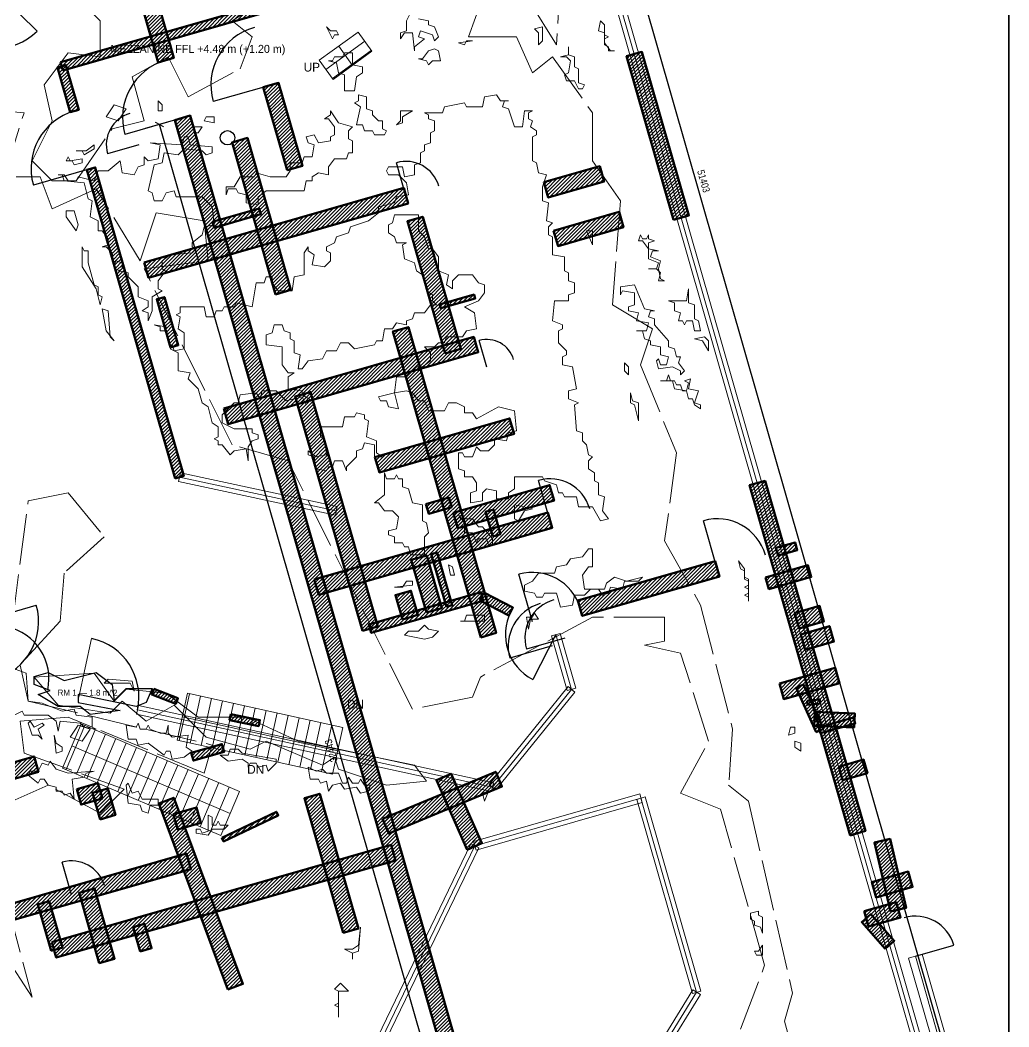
# Model space of a CAD drawing. Header units: metres. Extents: x 0 to 118, y -39 to 25.
# Drawn here: x 53.21 to 77.91, y -23.71 to 1.44 of the extents above; entities that cross this region are included whole.
import ezdxf
from ezdxf.enums import TextEntityAlignment as Align

# ---------------------------------------------------------------- set-up
doc = ezdxf.new("R2010")
doc.units = ezdxf.units.M
doc.linetypes.add('DASHED', pattern=[1.524, 1.27, -0.254])
for name, color, linetype, lineweight in [('A-ANNO-DIMS', 3, 'Continuous', 18), ('A-ANNO-SYMB', 1, 'Continuous', 25), ('A-ANNO-TTLB', 7, 'Continuous', 35), ('A-AREA', 3, 'Continuous', 13), ('A-DOOR', 2, 'Continuous', 25), ('A-FLOR-LEVL', 6, 'Continuous', 18), ('A-FLOR-STRS', 5, 'Continuous', 18), ('A-FURN', 8, 'Continuous', 13), ('A-GLAZ', 4, 'Continuous', 13), ('A-WALL', 7, 'Continuous', 60), ('A-WALL-PATT', 8, 'Continuous', 13)]:
    doc.layers.add(name, color=color, linetype=linetype, lineweight=lineweight)
doc.styles.add('OpenSansCondensed-Light', font='OpenSansCondensed-Light.ttf')
doc.dimstyles.new('EZDXF', dxfattribs={"dimtxt": 0.25, "dimasz": 0.175, "dimexe": 0.375, "dimexo": 0.125, "dimgap": 0.1, "dimtad": 1, "dimlfac": 100, "dimzin": 12, "dimdsep": 46, "dimtxsty": 'OpenSansCondensed-Light', "dimblk": 'ARCHTICK', "dimcen": 2.5, "dimazin": 3, "dimtfac": 0.5, "dimtmove": 2, "dimatfit": 3})

# ---------------------------------------------------------------- blocks, each defined once
blk = doc.blocks.new('_ARCHTICK')
at = {"color": 0, "linetype": 'BYBLOCK', "const_width": 0.15}
blk.add_lwpolyline([(-0.5, -0.5), (0.5, 0.5)], dxfattribs=at)

msp = doc.modelspace()

# ---------------------------------------------------------------- hatches: boundary and pattern name
at = {"layer": 'A-WALL-PATT'}
h = msp.add_hatch(dxfattribs=at)
h.set_pattern_fill('ANSI31', scale=0.02)
h.paths.add_polyline_path([(56.6613, 0.3836), (53.365, 11.8792), (53.7495, 11.9894), (57.0458, 0.4939)])
h = msp.add_hatch(dxfattribs=at)
h.set_pattern_fill('ANSI31', scale=0.02)
h.paths.add_polyline_path([(54.2171, 0.3922), (60.3117, 2.1398), (60.3723, 1.9283), (54.2777, 0.1807)])
h = msp.add_hatch(dxfattribs=at)
h.set_pattern_fill('ANSI31', scale=0.02)
h.paths.add_polyline_path([(69.5319, -3.5509), (68.3604, 0.5345), (68.7449, 0.6447), (69.9164, -3.4407)])
h = msp.add_hatch(dxfattribs=at)
h.set_pattern_fill('ANSI31', scale=0.02)
h.paths.add_polyline_path([(54.4618, -0.8605), (54.1416, 0.2561), (54.3531, 0.3168), (54.6733, -0.7999)])
h = msp.add_hatch(dxfattribs=at)
h.set_pattern_fill('ANSI31', scale=0.02)
h.paths.add_polyline_path([(59.878, -2.3139), (59.283, -0.2387), (59.6675, -0.1285), (60.2626, -2.2037)])
h = msp.add_hatch(dxfattribs=at)
h.set_pattern_fill('ANSI31', scale=0.02)
h.paths.add_polyline_path([(66.0172, -32.2445), (57.0747, -1.0582), (57.4592, -0.948), (66.4017, -32.1343)])
h = msp.add_hatch(dxfattribs=at)
h.set_pattern_fill('ANSI31', scale=0.02)
h.paths.add_polyline_path([(59.5916, -5.413), (58.5028, -1.616), (58.8873, -1.5057), (59.9761, -5.3027)])
h = msp.add_hatch(dxfattribs=at)
h.set_pattern_fill('ANSI31', scale=0.02)
h.paths.add_polyline_path([(57.0856, -10.0105), (54.8753, -2.3024), (55.0868, -2.2418), (57.297, -9.9499)])
h = msp.add_hatch(dxfattribs=at)
h.set_pattern_fill('ANSI31', scale=0.02)
h.paths.add_polyline_path([(66.2945, -2.61), (67.6883, -2.2104), (67.7986, -2.5949), (66.4048, -2.9945)])
h = msp.add_hatch(dxfattribs=at)
h.set_pattern_fill('ANSI31', scale=0.02)
h.paths.add_polyline_path([(56.31, -4.6136), (62.7912, -2.7551), (62.9014, -3.1396), (56.4202, -4.9981)])
h = msp.add_hatch(dxfattribs=at)
h.set_pattern_fill('ANSI31', scale=0.02)
h.paths.add_polyline_path([(58.0125, -3.6031), (59.1843, -3.2671), (59.2256, -3.4113), (58.0538, -3.7473)])
h = msp.add_hatch(dxfattribs=at)
h.set_pattern_fill('ANSI31', scale=0.02)
h.paths.add_polyline_path([(63.8315, -6.8879), (62.8843, -3.5845), (63.2688, -3.4743), (64.216, -6.7776)])
h = msp.add_hatch(dxfattribs=at)
h.set_pattern_fill('ANSI31', scale=0.02)
h.paths.add_polyline_path([(66.538, -3.8219), (68.1721, -3.3533), (68.2824, -3.7378), (66.6482, -4.2064)])
h = msp.add_hatch(dxfattribs=at)
h.set_pattern_fill('ANSI31', scale=0.02)
h.paths.add_polyline_path([(56.9651, -6.7382), (56.6206, -5.5367), (56.8129, -5.4815), (57.1574, -6.6831)])
h = msp.add_hatch(dxfattribs=at)
h.set_pattern_fill('ANSI31', scale=0.02)
h.paths.add_polyline_path([(63.6889, -5.665), (64.5509, -5.4178), (64.5785, -5.514), (63.7165, -5.7611)])
h = msp.add_hatch(dxfattribs=at)
h.set_pattern_fill('ANSI31', scale=0.02)
h.paths.add_polyline_path([(64.7152, -13.9827), (62.5239, -6.3406), (62.9084, -6.2304), (65.0997, -13.8724)])
h = msp.add_hatch(dxfattribs=at)
h.set_pattern_fill('ANSI31', scale=0.02)
h.paths.add_polyline_path([(58.294, -8.2677), (64.5422, -6.476), (64.6525, -6.8605), (58.4043, -8.6522)])
h = msp.add_hatch(dxfattribs=at)
h.set_pattern_fill('ANSI31', scale=0.02)
h.paths.add_polyline_path([(61.76, -13.8195), (60.0808, -7.9634), (60.4653, -7.8531), (62.1445, -13.7093)])
h = msp.add_hatch(dxfattribs=at)
h.set_pattern_fill('ANSI31', scale=0.02)
h.paths.add_polyline_path([(62.0742, -9.4786), (65.4387, -8.5138), (65.5489, -8.8983), (62.1845, -9.8631)])
h = msp.add_hatch(dxfattribs=at)
h.set_pattern_fill('ANSI31', scale=0.02)
h.paths.add_polyline_path([(64.0305, -10.8693), (66.4364, -10.1794), (66.5467, -10.5639), (64.1408, -11.2538)])
h = msp.add_hatch(dxfattribs=at)
h.set_pattern_fill('ANSI31', scale=0.02)
h.paths.add_polyline_path([(73.9421, -18.9311), (71.4338, -10.1836), (71.8183, -10.0734), (74.3266, -18.8208)])
h = msp.add_hatch(dxfattribs=at)
h.set_pattern_fill('ANSI31', scale=0.02)
h.paths.add_polyline_path([(63.3476, -10.654), (63.9216, -10.4894), (63.9905, -10.7297), (63.4165, -10.8943)])
h = msp.add_hatch(dxfattribs=at)
h.set_pattern_fill('ANSI31', scale=0.02)
h.paths.add_polyline_path([(65.0162, -11.4636), (64.839, -10.8456), (65.0312, -10.7904), (65.2084, -11.4085)])
h = msp.add_hatch(dxfattribs=at)
h.set_pattern_fill('ANSI31', scale=0.02)
h.paths.add_polyline_path([(60.5577, -12.534), (66.3906, -10.8615), (66.5008, -11.246), (60.6679, -12.9185)])
h = msp.add_hatch(dxfattribs=at)
h.set_pattern_fill('ANSI31', scale=0.02)
h.paths.add_polyline_path([(72.0901, -11.747), (72.5682, -11.6099), (72.6234, -11.8021), (72.1452, -11.9392)])
h = msp.add_hatch(dxfattribs=at)
h.set_pattern_fill('ANSI31', scale=0.02)
h.paths.add_polyline_path([(63.3582, -13.3613), (62.9814, -12.0471), (63.3659, -11.9368), (63.7427, -13.251)])
h = msp.add_hatch(dxfattribs=at)
h.set_pattern_fill('ANSI31', scale=0.02)
h.paths.add_polyline_path([(63.8584, -13.2178), (63.4816, -11.9037), (63.6258, -11.8623), (64.0026, -13.1765)])
h = msp.add_hatch(dxfattribs=at)
h.set_pattern_fill('ANSI31', scale=0.02)
h.paths.add_polyline_path([(67.1431, -13.0615), (70.5701, -12.0788), (70.6803, -12.4633), (67.2534, -13.446)])
h = msp.add_hatch(dxfattribs=at)
h.set_pattern_fill('ANSI31', scale=0.02)
h.paths.add_polyline_path([(71.8313, -12.4864), (72.8887, -12.1832), (72.9714, -12.4716), (71.914, -12.7748)])
h = msp.add_hatch(dxfattribs=at)
h.set_pattern_fill('ANSI31', scale=0.02)
h.paths.add_polyline_path([(62.7596, -13.5329), (62.5863, -12.9286), (62.9708, -12.8184), (63.1441, -13.4227)])
h = msp.add_hatch(dxfattribs=at)
h.set_pattern_fill('ANSI31', scale=0.02)
h.paths.add_polyline_path([(64.7758, -13.0692), (61.9826, -13.8701), (61.9219, -13.6587), (64.7151, -12.8577)])
h = msp.add_hatch(dxfattribs=at)
h.set_pattern_fill('ANSI31', scale=0.02)
h.paths.add_polyline_path([(65.4208, -13.4351), (64.6951, -13.0613), (64.7958, -12.8657), (65.5215, -13.2395)])
h = msp.add_hatch(dxfattribs=at)
h.set_pattern_fill('ANSI31', scale=0.02)
h.paths.add_polyline_path([(72.5575, -13.377), (73.1798, -13.1985), (73.2901, -13.583), (72.6677, -13.7615)])
h = msp.add_hatch(dxfattribs=at)
h.set_pattern_fill('ANSI31', scale=0.02)
h.paths.add_polyline_path([(72.7099, -13.9083), (73.4283, -13.7023), (73.5386, -14.0868), (72.8201, -14.2928)])
h = msp.add_hatch(dxfattribs=at)
h.set_pattern_fill('ANSI31', scale=0.02)
h.paths.add_polyline_path([(72.1761, -15.14), (73.5699, -14.7404), (73.6802, -15.1249), (72.2863, -15.5246)])
h = msp.add_hatch(dxfattribs=at)
h.set_pattern_fill('ANSI31', scale=0.02)
h.paths.add_polyline_path([(56.5529, -15.2718), (57.1529, -15.5051), (57.0985, -15.6449), (56.4985, -15.4116)])
h = msp.add_hatch(dxfattribs=at)
h.set_pattern_fill('ANSI31', scale=0.02)
h.paths.add_polyline_path([(73.0959, -16.3485), (72.5938, -15.2436), (72.7759, -15.1609), (73.278, -16.2658)])
h = msp.add_hatch(dxfattribs=at)
h.set_pattern_fill('ANSI31', scale=0.02)
h.paths.add_polyline_path([(72.8693, -15.569), (73.1866, -15.5381), (73.1963, -15.6376), (72.879, -15.6686)])
h = msp.add_hatch(dxfattribs=at)
h.set_pattern_fill('ANSI31', scale=0.02)
h.paths.add_polyline_path([(73.0634, -15.8454), (74.0589, -15.8842), (74.0453, -16.234), (73.0498, -16.1952)])
h = msp.add_hatch(dxfattribs=at)
h.set_pattern_fill('ANSI31', scale=0.02)
h.paths.add_polyline_path([(58.4742, -15.9016), (59.1992, -16.0516), (59.1688, -16.1984), (58.4438, -16.0484)])
h = msp.add_hatch(dxfattribs=at)
h.set_pattern_fill('ANSI31', scale=0.02)
h.paths.add_polyline_path([(73.1663, -16.2351), (74.0314, -15.987), (74.0727, -16.1312), (73.2076, -16.3793)])
h = msp.add_hatch(dxfattribs=at)
h.set_pattern_fill('ANSI31', scale=0.02)
h.paths.add_polyline_path([(57.4832, -16.868), (58.2522, -16.6475), (58.3073, -16.8398), (57.5383, -17.0603)])
h = msp.add_hatch(dxfattribs=at)
h.set_pattern_fill('ANSI31', scale=0.02)
h.paths.add_polyline_path([(52.8063, -17.1725), (53.5557, -16.9576), (53.666, -17.3421), (52.9165, -17.557)])
h = msp.add_hatch(dxfattribs=at)
h.set_pattern_fill('ANSI31', scale=0.02)
h.paths.add_polyline_path([(73.6585, -17.2167), (74.2808, -17.0383), (74.3773, -17.3747), (73.755, -17.5532)])
h = msp.add_hatch(dxfattribs=at)
h.set_pattern_fill('ANSI31', scale=0.02)
h.paths.add_polyline_path([(62.2646, -18.5143), (65.0925, -17.3423), (65.2457, -17.7118), (62.4178, -18.8839)])
h = msp.add_hatch(dxfattribs=at)
h.set_pattern_fill('ANSI31', scale=0.02)
h.paths.add_polyline_path([(64.3764, -19.2908), (63.6081, -17.5535), (63.9739, -17.3917), (64.7422, -19.1291)])
h = msp.add_hatch(dxfattribs=at)
h.set_pattern_fill('ANSI31', scale=0.02)
h.paths.add_polyline_path([(54.6228, -17.7765), (55.154, -17.6241), (55.2643, -18.0086), (54.733, -18.161)])
h = msp.add_hatch(dxfattribs=at)
h.set_pattern_fill('ANSI31', scale=0.02)
h.paths.add_polyline_path([(55.2057, -18.53), (55.0169, -17.8715), (55.4014, -17.7613), (55.5902, -18.4197)])
h = msp.add_hatch(dxfattribs=at)
h.set_pattern_fill('ANSI31', scale=0.02)
h.paths.add_polyline_path([(58.3981, -22.7799), (56.6717, -18.1315), (57.0467, -17.9923), (58.7731, -22.6407)])
h = msp.add_hatch(dxfattribs=at)
h.set_pattern_fill('ANSI31', scale=0.02)
h.paths.add_polyline_path([(61.2755, -21.3668), (60.3107, -18.0024), (60.6953, -17.8922), (61.66, -21.2566)])
h = msp.add_hatch(dxfattribs=at)
h.set_pattern_fill('ANSI31', scale=0.02)
h.paths.add_polyline_path([(57.036, -18.4027), (57.6155, -18.2365), (57.7258, -18.621), (57.1463, -18.7872)])
h = msp.add_hatch(dxfattribs=at)
h.set_pattern_fill('ANSI31', scale=0.02)
h.paths.add_polyline_path([(58.2495, -18.9915), (59.6135, -18.3412), (59.6566, -18.4315), (58.2925, -19.0818)])
h = msp.add_hatch(dxfattribs=at)
h.set_pattern_fill('ANSI31', scale=0.02)
h.paths.add_polyline_path([(74.9531, -20.833), (74.5523, -19.1097), (74.9419, -19.0191), (75.3427, -20.7424)])
h = msp.add_hatch(dxfattribs=at)
h.set_pattern_fill('ANSI31', scale=0.02)
h.paths.add_polyline_path([(54.0027, -21.6001), (62.4763, -19.1703), (62.5866, -19.5548), (54.113, -21.9846)])
h = msp.add_hatch(dxfattribs=at)
h.set_pattern_fill('ANSI31', scale=0.02)
h.paths.add_polyline_path([(52.2299, -20.8595), (57.366, -19.3868), (57.4763, -19.7713), (52.3402, -21.244)])
h = msp.add_hatch(dxfattribs=at)
h.set_pattern_fill('ANSI31', scale=0.02)
h.paths.add_polyline_path([(74.4844, -20.0971), (75.3951, -19.8359), (75.5054, -20.2204), (74.5947, -20.4816)])
h = msp.add_hatch(dxfattribs=at)
h.set_pattern_fill('ANSI31', scale=0.02)
h.paths.add_polyline_path([(55.1858, -22.1247), (54.6811, -20.3647), (55.0656, -20.2544), (55.5703, -22.0145)])
h = msp.add_hatch(dxfattribs=at)
h.set_pattern_fill('ANSI31', scale=0.02)
h.paths.add_polyline_path([(53.9813, -21.8143), (53.6503, -20.6603), (53.9387, -20.5776), (54.2696, -21.7316)])
h = msp.add_hatch(dxfattribs=at)
h.set_pattern_fill('ANSI31', scale=0.02)
h.paths.add_polyline_path([(74.2968, -20.8237), (75.0928, -20.5955), (75.203, -20.98), (74.407, -21.2082)])
h = msp.add_hatch(dxfattribs=at)
h.set_pattern_fill('ANSI31', scale=0.02)
h.paths.add_polyline_path([(74.8212, -21.7629), (74.2348, -21.0988), (74.4596, -20.9003), (75.0461, -21.5643)])
h = msp.add_hatch(dxfattribs=at)
h.set_pattern_fill('ANSI31', scale=0.02)
h.paths.add_polyline_path([(56.2047, -21.8326), (56.0309, -21.2266), (56.3193, -21.1439), (56.4931, -21.7499)])

# ---------------------------------------------------------------- linework, layer by layer
at = {"layer": 'A-ANNO-SYMB'}
msp.add_circle((58.3893, -1.5004), 0.18, dxfattribs=at)
at = {"layer": 'A-ANNO-TTLB'}
msp.add_lwpolyline([(39.9582, -36.6639), (77.9101, -36.6639), (77.9101, 22.9708), (39.9582, 22.9708)], close=True, dxfattribs=at)
at = {"layer": 'A-AREA'}
for points in [[(55.359, -0.975), (55.559, -0.675), (55.859, -0.775), (55.659, -1.075)], [(63.359, -17.575), (62.359, -17.675), (61.159, -17.275), (61.059, -16.975), (60.759, -17.175), (59.359, -16.575), (58.959, -16.775), (57.859, -16.475), (57.059, -15.675), (56.359, -16.075), (55.759, -15.575), (55.459, -15.875), (54.159, -15.675), (53.559, -14.975), (55.059, -14.875), (55.559, -15.575), (55.859, -15.275), (56.859, -15.375), (57.659, -15.975), (58.859, -15.975), (60.159, -16.575), (63.059, -17.175)], [(54.459, -16.475), (54.659, -16.175), (54.959, -16.275), (54.759, -16.575)]]:
    msp.add_lwpolyline(points, close=True, dxfattribs=at)
at = {"layer": 'A-AREA-RM'}
msp.add_lwpolyline([(56.5082, -15.2639), (56.3582, -15.6139), (56.1082, -15.7139), (54.6582, -15.4139), (54.6582, -15.6139), (55.7082, -15.8139), (54.9582, -15.9139), (54.7082, -15.7139), (54.1582, -15.7139), (53.6582, -15.4139), (53.9582, -15.3139), (53.5582, -15.1639), (53.5582, -14.9639), (53.9082, -14.8639), (54.3082, -15.0639), (55.1082, -14.8639), (55.5082, -15.1639), (55.5582, -15.5639), (55.8582, -15.2639)], close=True, dxfattribs=at)
at = {"layer": 'A-DOOR'}
for p, q in [((52.5645, 2.2217), (53.631, 1.1669)), ((59.4752, -0.1836), (58.0333, -0.5971)), ((57.267, -1.0031), (55.8251, -1.4166)), ((56.1783, -1.6748), (55.3941, -1.8997)), ((62.8463, -2.9474), (62.6099, -2.123)), ((54.981, -2.2721), (53.5391, -2.6856)), ((64.8688, -7.2361), (64.6771, -6.5675)), ((66.4457, -11.0537), (66.1612, -10.0616)), ((70.6252, -12.2711), (70.2807, -11.0695)), ((66.0111, -13.5941), (65.6708, -12.407)), ((52.1822, -13.5906), (53.613, -13.1804)), ((66.8196, -14.0034), (65.8583, -14.2791)), ((66.5908, -13.9141), (66.014, -15.0338)), ((66.5025, -14.1984), (65.4452, -14.5016)), ((54.4959, -20.4178), (54.2616, -19.6007)), ((75.574, -21.9482), (76.5352, -21.6725))]:
    msp.add_line(p, q, dxfattribs=at)
for centre, radius, start, end in [((59.4752, -0.1836), 1.5, 106, 196), ((52.5645, 2.2217), 1.5, -134.68345, -44.68345), ((57.267, -1.0031), 1.5, 106, 196), ((54.981, -2.2721), 1.5, 106, 196), ((56.1783, -1.6748), 0.8158, 106, 196), ((62.8463, -2.9474), 0.8576, 16, 106), ((64.8688, -7.2361), 0.6956, 16, 106), ((66.4457, -11.0537), 1.032, 16, 106), ((70.6252, -12.2711), 1.25, 16, 106), ((66.0111, -13.5941), 1.2349, 16, 106), ((66.8196, -14.0034), 1, 106, 196), ((52.1822, -13.5906), 1.4884, -74, 16), ((66.5025, -14.1984), 1.1, 106, 196), ((66.5908, -13.9141), 1.2596, 152.74467, 242.74467), ((52.5925, -15.0214), 1.3364, -12.28396, 77.71604), ((54.6761, -15.4751), 1.5, -12.28396, 77.71604), ((54.4959, -20.4178), 0.85, 16, 106), ((75.574, -21.9482), 1, 16, 106)]:
    msp.add_arc(centre, radius, start, end, dxfattribs=at)
at = {"layer": 'A-FLOR-LEVL', "linetype": 'DASHED'}
for points in [[(66.709, 2.625), (66.609, 0.825), (65.109, 3.225)], [(53.709, 2.925), (55.209, 1.425), (55.209, 0.525), (54.409, 0.625), (53.809, -0.175), (54.009, -1.075), (53.509, -2.075), (54.009, -2.575), (54.609, -2.575), (55.509, -1.275), (56.309, -1.075), (56.009, 0.025), (56.909, 0.525), (57.409, -0.475), (58.709, 0.225), (59.009, 1.025), (58.509, 1.425), (59.609, 2.125)], [(64.809, 2.125), (64.409, 1.025), (65.609, 1.025), (66.009, 0.125), (66.509, 0.525), (67.509, -0.875), (67.509, -2.075), (68.209, -3.075), (68.009, -5.675), (69.009, -6.275), (68.709, -7.175), (69.609, -9.375), (69.309, -11.575), (70.209, -13.175), (71.009, -16.275), (70.909, -17.675), (71.409, -18.075), (72.509, -22.875), (72.309, -23.575), (73.909, -29.475)], [(52.809, -2.475), (53.309, -0.875), (52.109, -0.775)], [(71.209, -23.775), (71.809, -22.175), (70.709, -18.275), (69.709, -17.875), (70.409, -16.575), (69.709, -14.375), (68.809, -14.175), (69.309, -14.075), (69.309, -13.475), (67.509, -13.475), (64.709, -14.975), (64.509, -15.475), (63.009, -15.775), (59.909, -9.575), (58.509, -9.175), (56.309, -4.775), (57.909, -4.575), (57.809, -3.575), (56.609, -3.375), (56.209, -4.575), (55.109, -2.775), (54.009, -3.275), (53.709, -2.475), (53.109, -2.475)], [(53.009, -13.675), (53.409, -10.575), (54.409, -10.375), (55.309, -11.475), (54.309, -12.375), (54.209, -13.575), (53.209, -14.675), (53.409, -15.575), (58.009, -16.675), (57.809, -17.375), (54.409, -15.975), (53.209, -16.075), (53.309, -16.875), (55.809, -17.775), (55.209, -18.375), (53.909, -17.675), (53.009, -18.075)], [(52.109, -17.675), (53.509, -22.975), (52.609, -21.575)]]:
    msp.add_lwpolyline(points, dxfattribs=at)
at = {"layer": 'A-FLOR-STRS'}
for p, q in [((61.8181, 0.9109), (60.8456, 0.2079)), ((61.1678, 0.7863), (61.5134, 0.3082)), ((61.9821, 0.6839), (61.0096, -0.0191)), ((57.1856, -16.564), (57.443, -15.3919)), ((57.4591, -16.624), (57.7165, -15.452)), ((57.7326, -16.6841), (57.99, -15.512)), ((58.0061, -16.7442), (58.2634, -15.5721)), ((58.2795, -16.8042), (58.5369, -15.6321)), ((58.553, -16.8643), (58.8104, -15.6922)), ((58.8265, -16.9243), (59.0839, -15.7522)), ((59.1, -16.9844), (59.3574, -15.8123)), ((61.1431, -16.8187), (57.2628, -15.9666)), ((59.3735, -17.0444), (59.6309, -15.8724)), ((59.647, -17.1045), (59.9043, -15.9324)), ((59.9204, -17.1645), (60.1778, -15.9925)), ((60.1939, -17.2246), (60.4513, -16.0525)), ((54.3585, -17.2875), (54.8297, -16.1838)), ((54.616, -17.3974), (55.0872, -16.2938)), ((60.4674, -17.2846), (60.7248, -16.1126)), ((60.7409, -17.3447), (60.9983, -16.1726)), ((54.8736, -17.5073), (55.3447, -16.4037)), ((55.1311, -17.6173), (55.6022, -16.5136)), ((58.4568, -18.3847), (54.5018, -16.6963)), ((55.3886, -17.7272), (55.8597, -16.6236)), ((55.6461, -17.8371), (56.1173, -16.7335)), ((55.9036, -17.9471), (56.3748, -16.8434)), ((56.1611, -18.057), (56.6323, -16.9534)), ((56.4187, -18.1669), (56.8898, -17.0633)), ((56.6762, -18.2769), (57.1473, -17.1732)), ((56.9337, -18.3868), (57.4048, -17.2832)), ((57.1912, -18.4968), (57.6623, -17.3931)), ((57.4487, -18.6067), (57.9199, -17.503)), ((57.7062, -18.7166), (58.1774, -17.613)), ((57.9637, -18.8266), (58.4349, -17.7229))]:
    msp.add_line(p, q, dxfattribs=at)
for points in [[(61.6541, 1.1378), (61.9997, 0.6597), (61.0272, -0.0433), (60.6816, 0.4348)], [(61.0144, -17.4048), (57.1341, -16.5527), (57.3915, -15.3806), (61.2718, -16.2327)], [(58.2213, -18.9365), (54.2663, -17.2481), (54.7374, -16.1444), (58.6924, -17.8329)]]:
    msp.add_lwpolyline(points, close=True, dxfattribs=at)
at = {"layer": 'A-FURN'}
for points in [[(63.159, 1.475), (63.409, 1.425), (63.409, 1.325), (63.559, 1.275), (63.659, 1.025), (63.559, 0.925), (63.509, 1.075), (63.209, 1.175), (63.159, 1.025), (63.309, 0.975), (63.059, 0.775), (63.059, 0.675), (63.009, 1.125), (62.809, 1.125), (62.709, 0.975), (62.709, 1.125), (62.859, 1.175), (62.859, 1.425), (62.959, 1.625)], [(52.809, -14.675), (53.359, -14.875), (53.409, -15.575), (53.759, -15.625), (54.259, -15.825), (54.559, -15.775), (54.609, -15.925), (55.009, -15.975), (55.009, -16.225), (55.109, -16.275), (54.809, -16.225), (54.709, -16.125), (54.209, -16.075), (54.159, -16.325), (54.109, -16.075), (53.909, -15.925), (53.309, -15.925), (53.259, -15.825), (53.059, -15.925)]]:
    msp.add_lwpolyline(points, dxfattribs=at)
for points in [[(61.159, 1.075), (61.059, 1.075), (61.009, 0.975), (60.859, 1.275), (60.959, 1.175), (61.109, 1.175)], [(66.159, 0.825), (66.159, 1.125), (66.059, 1.225), (66.259, 1.275), (66.259, 0.925)], [(68.059, 0.675), (67.909, 0.675), (67.909, 0.775), (67.809, 0.825), (67.809, 1.125), (67.659, 1.175), (67.709, 1.425), (67.809, 1.325), (67.809, 1.075), (67.909, 1.025), (67.809, 0.975), (67.809, 0.875), (67.959, 0.675)], [(64.159, 0.875), (64.509, 0.925), (64.359, 0.925), (64.309, 0.825)], [(67.259, -0.275), (67.159, -0.275), (67.059, -0.075), (66.859, -0.075), (66.809, 0.075), (66.909, 0.125), (66.959, 0.425), (66.859, 0.525), (66.709, 0.525), (66.909, 0.575), (66.909, 0.775), (66.909, 0.575), (67.059, 0.525), (67.059, 0.275), (67.159, 0.225), (67.159, -0.125), (67.309, -0.175)], [(61.309, -0.325), (61.309, 0.075), (61.159, 0.125), (61.109, 0.375), (60.909, 0.425), (61.009, 0.425), (61.059, 0.525), (61.259, 0.525), (61.309, 0.625), (61.509, 0.625), (61.509, 0.325), (61.759, 0.275), (61.759, 0.125), (61.609, 0.025), (61.559, -0.325)], [(63.159, 0.475), (63.259, 0.475), (63.409, 0.675), (63.559, 0.725), (63.659, 0.675), (63.709, 0.425), (63.509, 0.425), (63.409, 0.325), (63.359, 0.425)], [(67.909, -11.025), (67.709, -11.075), (67.509, -10.725), (67.159, -10.725), (67.109, -10.475), (66.809, -10.475), (66.759, -10.375), (66.659, -10.375), (66.609, -10.175), (66.309, -10.075), (66.259, -9.975), (65.559, -9.975), (65.559, -10.275), (65.409, -10.375), (65.409, -10.525), (65.109, -10.525), (65.109, -10.325), (64.859, -10.275), (64.759, -10.375), (64.759, -10.575), (64.459, -10.625), (64.459, -10.375), (64.609, -10.325), (64.609, -10.125), (64.509, -9.975), (64.309, -9.975), (64.309, -9.825), (64.159, -9.775), (64.159, -9.375), (64.259, -9.375), (64.309, -9.475), (64.509, -9.475), (64.609, -9.225), (64.709, -9.325), (64.909, -9.325), (65.059, -9.175), (65.059, -9.025), (65.359, -9.075), (65.409, -8.875), (65.609, -8.825), (65.559, -8.325), (65.159, -8.225), (64.609, -8.525), (64.509, -8.375), (64.309, -8.375), (64.309, -8.225), (64.109, -8.125), (63.909, -8.125), (63.809, -8.325), (63.409, -8.325), (63.309, -8.075), (63.159, -8.075), (63.009, -7.875), (62.859, -7.825), (62.559, -7.875), (62.659, -8.275), (62.409, -8.225), (62.359, -8.075), (62.209, -8.075), (62.159, -7.975), (62.559, -7.875), (62.609, -7.475), (62.859, -7.475), (63.109, -7.225), (63.259, -7.225), (63.459, -7.075), (63.459, -6.875), (63.309, -6.725), (63.559, -6.725), (63.659, -6.625), (63.809, -6.625), (63.859, -6.475), (64.259, -6.475), (64.359, -6.325), (64.609, -6.275), (64.559, -5.875), (64.309, -5.725), (64.659, -5.575), (64.809, -5.375), (64.809, -5.175), (64.659, -5.125), (64.509, -4.925), (64.159, -4.925), (64.009, -5.075), (64.009, -5.275), (63.859, -5.175), (63.909, -4.925), (63.659, -4.825), (63.659, -4.475), (63.509, -4.275), (63.409, -4.275), (63.309, -3.975), (63.159, -3.825), (63.159, -3.425), (62.559, -3.425), (62.509, -3.625), (62.409, -3.675), (62.409, -3.875), (62.559, -3.975), (62.609, -4.125), (62.859, -4.125), (62.759, -4.175), (62.809, -4.525), (63.059, -4.625), (63.109, -4.825), (63.259, -4.925), (63.359, -5.325), (63.509, -5.425), (63.509, -5.575), (63.609, -5.675), (63.459, -5.675), (63.309, -5.875), (63.059, -5.875), (63.009, -6.025), (62.859, -6.075), (62.859, -6.175), (62.609, -6.125), (62.509, -6.275), (62.309, -6.275), (62.259, -6.575), (62.109, -6.575), (62.059, -6.675), (61.559, -6.775), (61.409, -6.625), (61.209, -6.625), (61.109, -6.825), (60.859, -6.825), (60.759, -7.025), (60.409, -7.075), (60.259, -7.275), (60.159, -7.275), (60.209, -6.925), (60.059, -6.875), (60.059, -6.575), (59.959, -6.525), (59.959, -6.375), (59.809, -6.325), (59.759, -6.175), (59.559, -6.175), (59.509, -6.375), (59.359, -6.425), (59.359, -6.675), (59.759, -6.725), (59.759, -7.175), (59.909, -7.375), (60.059, -7.375), (59.909, -7.475), (59.909, -7.775), (60.259, -7.825), (60.259, -7.925), (60.509, -8.075), (60.409, -8.075), (60.359, -8.175), (60.259, -7.975), (59.859, -8.075), (59.609, -7.825), (59.259, -7.825), (59.209, -8.025), (59.109, -7.875), (58.709, -7.925), (58.659, -8.125), (58.559, -8.125), (58.259, -8.425), (58.259, -8.625), (58.559, -8.775), (59.009, -8.775), (59.009, -8.875), (59.159, -8.925), (59.159, -9.025), (59.009, -9.075), (58.909, -9.225), (58.909, -9.575), (58.859, -9.275), (58.559, -9.325), (58.459, -9.425), (58.259, -9.175), (58.159, -9.175), (58.159, -9.075), (58.059, -9.025), (58.159, -8.975), (58.159, -8.725), (58.009, -8.625), (57.909, -8.225), (57.759, -8.125), (57.659, -7.775), (57.409, -7.525), (57.459, -7.375), (57.159, -7.325), (57.159, -6.875), (56.959, -6.775), (57.009, -6.675), (57.059, -6.825), (57.309, -6.775), (57.309, -6.375), (57.159, -6.275), (57.209, -5.975), (57.109, -5.925), (57.209, -5.875), (57.209, -5.725), (57.809, -5.725), (57.859, -5.975), (58.059, -5.975), (58.109, -5.825), (58.259, -5.825), (58.309, -5.725), (58.559, -5.725), (58.609, -5.625), (59.009, -5.725), (59.109, -5.125), (59.309, -5.125), (59.359, -4.975), (59.509, -4.975), (59.509, -5.125), (59.659, -5.325), (60.009, -5.325), (60.059, -4.975), (60.309, -4.925), (60.309, -4.375), (60.409, -4.225), (60.409, -4.325), (60.559, -4.425), (60.509, -4.675), (60.809, -4.725), (60.959, -4.575), (60.959, -4.375), (60.859, -4.325), (60.859, -4.225), (61.059, -4.125), (61.109, -3.975), (61.409, -3.875), (61.459, -3.725), (61.909, -3.575), (62.159, -3.375), (62.159, -3.225), (62.559, -3.125), (62.609, -2.975), (62.909, -2.925), (62.859, -2.625), (62.659, -2.425), (62.409, -2.425), (62.359, -2.325), (62.409, -2.225), (62.759, -2.225), (62.809, -2.475), (63.059, -2.425), (63.059, -2.175), (63.209, -2.125), (63.209, -1.875), (63.309, -1.825), (63.309, -1.675), (63.459, -1.625), (63.459, -1.375), (63.559, -1.325), (63.559, -1.075), (63.409, -1.025), (63.409, -0.925), (63.309, -0.875), (63.759, -0.875), (63.809, -0.725), (64.309, -0.625), (64.359, -0.725), (64.759, -0.725), (64.809, -0.475), (65.109, -0.425), (65.209, -0.575), (65.409, -0.575), (65.309, -0.575), (65.259, -0.725), (65.409, -0.775), (65.559, -1.225), (65.759, -1.225), (65.809, -0.825), (66.009, -0.825), (65.909, -0.875), (65.909, -1.025), (66.009, -1.075), (65.959, -1.225), (66.109, -1.325), (66.109, -1.425), (66.009, -1.475), (66.009, -2.075), (66.109, -2.125), (66.159, -2.375), (66.359, -2.425), (66.259, -2.725), (66.259, -3.075), (66.409, -3.125), (66.359, -3.575), (66.509, -3.625), (66.409, -3.725), (66.409, -3.925), (66.509, -3.975), (66.509, -4.425), (66.809, -4.475), (66.809, -4.825), (66.909, -4.875), (66.909, -5.075), (67.059, -5.125), (67.059, -5.375), (66.909, -5.425), (66.909, -5.575), (66.559, -5.575), (66.509, -6.075), (66.759, -6.175), (66.759, -6.275), (66.659, -6.325), (66.659, -6.625), (66.859, -6.825), (66.859, -6.925), (66.759, -6.975), (66.759, -7.175), (67.009, -7.225), (67.109, -7.775), (66.909, -7.825), (66.909, -8.025), (67.159, -8.125), (67.059, -8.175), (67.109, -8.825), (67.259, -8.875), (67.259, -9.075), (67.359, -9.175), (67.409, -9.425), (67.509, -9.475), (67.409, -9.575), (67.409, -9.775), (67.559, -9.875), (67.559, -10.075), (67.659, -10.125), (67.659, -10.425), (67.809, -10.475), (67.759, -10.825)], [(62.309, -1.425), (62.059, -1.425), (62.009, -1.325), (61.809, -1.325), (61.759, -1.175), (61.609, -1.175), (61.709, -0.725), (61.559, -0.625), (61.659, -0.575), (61.659, -0.425), (61.859, -0.475), (61.859, -0.775), (62.009, -0.825), (62.009, -0.925), (62.159, -1.075), (62.259, -1.075), (62.259, -1.275), (62.359, -1.325)], [(56.759, -0.825), (56.659, -0.825), (56.659, -0.575), (56.759, -0.675)], [(58.059, -0.975), (58.059, -1.125), (57.809, -1.075), (57.859, -0.975)], [(58.359, -2.925), (58.359, -2.725), (58.559, -2.725), (58.709, -2.475), (59.059, -2.475), (59.109, -2.375), (59.459, -2.475), (59.859, -2.475), (59.959, -2.325), (59.959, -2.125), (60.259, -2.125), (60.309, -1.975), (60.509, -1.975), (60.559, -1.675), (60.409, -1.625), (60.359, -1.475), (60.559, -1.425), (60.659, -1.625), (60.959, -1.575), (60.959, -1.475), (61.059, -1.425), (61.059, -1.225), (60.909, -1.025), (60.809, -1.025), (60.959, -0.925), (60.959, -0.825), (61.159, -1.125), (61.509, -1.225), (61.409, -1.325), (61.409, -1.525), (61.509, -1.575), (61.509, -1.875), (61.409, -1.875), (61.359, -2.025), (61.059, -2.025), (60.909, -2.225), (60.909, -2.425), (60.659, -2.375), (60.509, -2.475), (60.509, -2.575), (60.359, -2.575), (60.309, -2.825), (59.359, -2.825), (59.159, -2.975), (59.159, -3.175), (58.859, -3.125), (58.859, -2.925), (58.659, -2.875), (58.609, -2.775), (58.409, -2.775)], [(62.609, -1.175), (62.709, -1.075), (62.709, -0.825), (63.009, -0.825), (62.759, -0.975), (62.759, -1.125)], [(57.559, -1.375), (57.559, -1.225), (57.759, -1.225), (57.659, -1.375)], [(56.409, -6.075), (56.409, -5.875), (56.259, -5.825), (56.409, -5.725), (56.409, -5.575), (56.159, -5.475), (56.159, -5.225), (55.909, -4.975), (55.909, -4.875), (55.659, -4.825), (55.759, -4.775), (55.759, -4.625), (55.609, -4.575), (55.559, -4.675), (55.509, -4.375), (55.359, -4.225), (55.259, -4.225), (55.409, -4.175), (55.409, -4.025), (55.259, -3.825), (55.159, -3.825), (55.159, -3.575), (54.959, -3.475), (55.009, -3.075), (54.909, -3.025), (54.809, -2.625), (54.309, -2.575), (54.259, -2.425), (54.159, -2.425), (54.309, -2.425), (54.409, -2.575), (54.609, -2.575), (54.659, -2.475), (55.059, -2.575), (55.159, -2.325), (55.409, -2.325), (55.709, -2.075), (55.759, -2.375), (56.059, -2.425), (56.159, -2.225), (56.309, -2.175), (56.309, -1.975), (56.409, -2.075), (56.659, -2.025), (56.709, -1.675), (56.459, -1.625), (57.259, -1.675), (57.309, -1.475), (57.409, -1.475), (57.459, -1.675), (58.009, -1.725), (58.009, -1.875), (57.859, -1.925), (57.759, -1.825), (57.309, -1.775), (57.159, -1.925), (56.809, -1.875), (56.759, -2.125), (56.559, -2.175), (56.409, -2.825), (56.509, -2.875), (56.559, -3.075), (56.759, -3.075), (56.859, -2.875), (57.059, -2.825), (57.109, -2.975), (57.759, -2.975), (58.009, -3.225), (58.059, -3.675), (57.809, -3.725), (57.759, -3.925), (57.509, -4.125), (57.509, -4.225), (57.609, -4.275), (57.509, -4.375), (56.959, -4.425), (56.759, -4.575), (56.759, -4.775), (56.909, -4.875), (56.809, -4.875), (56.659, -5.075), (56.659, -5.275), (56.759, -5.325), (56.509, -5.475), (56.509, -5.825)], [(54.609, -1.825), (54.859, -1.825), (55.059, -1.675), (55.059, -1.775), (54.809, -1.925), (54.759, -1.825)], [(54.759, -2.125), (54.559, -2.175), (54.509, -2.075), (54.359, -2.075), (54.409, -1.975), (54.459, -2.075), (54.759, -2.025)], [(54.609, -3.825), (54.359, -3.475), (54.359, -3.325), (54.559, -3.325), (54.659, -3.675)], [(67.509, -4.175), (67.359, -3.825), (67.509, -3.825)], [(69.309, -5.075), (69.159, -5.075), (69.209, -4.875), (69.109, -4.775), (68.909, -4.775), (69.109, -4.775), (69.159, -4.625), (68.909, -4.525), (68.909, -4.275), (68.759, -4.075), (68.659, -4.075), (68.709, -3.925), (68.759, -4.025), (68.859, -4.025), (68.909, -3.925), (68.909, -4.025), (69.059, -4.075), (68.909, -4.125), (68.909, -4.275), (69.159, -4.325), (69.009, -4.325), (68.959, -4.475), (69.209, -4.575), (69.159, -4.775), (69.209, -5.025)], [(55.209, -5.675), (55.109, -5.275), (54.759, -4.725), (54.759, -4.225), (54.809, -4.325), (54.909, -4.325), (54.909, -4.625), (55.059, -5.175), (55.159, -5.225), (55.159, -5.425), (55.259, -5.475)], [(69.709, -7.425), (69.709, -7.325), (69.509, -7.225), (69.159, -7.275), (69.109, -7.075), (69.159, -7.025), (69.209, -7.175), (69.359, -7.175), (69.409, -6.975), (69.209, -6.925), (69.209, -6.725), (68.959, -6.675), (68.959, -6.575), (68.809, -6.525), (68.759, -6.325), (68.609, -6.325), (68.859, -6.325), (68.909, -6.125), (68.609, -6.075), (68.659, -5.875), (68.409, -5.825), (68.409, -5.725), (68.559, -5.675), (68.559, -5.375), (68.259, -5.325), (68.209, -5.425), (68.209, -5.225), (68.559, -5.175), (68.809, -5.775), (69.059, -5.825), (68.959, -5.825), (68.909, -5.975), (69.059, -6.025), (69.059, -6.175), (69.409, -6.575), (69.409, -6.725), (69.559, -6.775), (69.609, -6.975), (69.709, -6.975), (69.659, -7.125), (69.809, -7.325)], [(70.209, -6.325), (70.059, -6.325), (70.009, -6.075), (69.859, -6.075), (69.809, -6.175), (69.759, -6.075), (69.659, -6.075), (69.709, -5.875), (69.559, -5.825), (69.559, -5.625), (69.409, -5.575), (69.859, -5.575), (69.909, -5.275), (69.909, -5.625), (70.059, -5.675), (70.059, -6.025), (70.159, -6.075)], [(55.559, -6.575), (55.359, -6.325), (55.259, -5.775), (55.409, -5.825), (55.459, -6.475)], [(56.859, -6.325), (56.709, -6.325), (56.709, -6.225), (56.559, -6.175), (56.859, -6.225)], [(70.409, -6.825), (70.259, -6.575), (70.059, -6.525), (70.309, -6.475), (70.409, -6.575)], [(68.409, -7.425), (68.309, -7.325), (68.309, -7.125), (68.409, -7.225)], [(70.209, -8.275), (70.059, -8.175), (70.009, -8.025), (69.909, -8.025), (69.859, -7.825), (69.559, -7.775), (69.509, -7.575), (69.209, -7.575), (69.359, -7.575), (69.409, -7.425), (69.459, -7.575), (69.559, -7.575), (69.609, -7.675), (69.709, -7.675), (69.759, -7.825), (69.859, -7.825), (69.909, -7.625), (69.809, -7.575), (69.959, -7.525), (69.909, -7.775), (70.159, -7.825), (70.059, -8.125), (70.209, -8.175)], [(68.659, -8.575), (68.559, -8.175), (68.459, -8.125), (68.459, -7.875), (68.509, -8.075), (68.659, -8.125)], [(60.609, -9.775), (60.559, -9.475), (60.409, -9.425), (60.409, -9.325), (60.609, -9.475), (60.859, -9.425), (60.809, -9.025), (60.709, -8.975), (60.709, -8.725), (61.259, -8.725), (61.309, -8.475), (61.559, -8.475), (61.609, -8.375), (61.809, -8.425), (61.809, -8.525), (61.909, -8.575), (61.859, -8.975), (62.109, -9.075), (62.109, -9.375), (62.259, -9.475), (62.059, -9.475), (62.059, -9.175), (61.809, -9.125), (61.759, -9.275), (61.609, -9.325), (61.609, -9.475), (61.359, -9.725), (61.359, -9.825), (61.259, -9.575), (61.059, -9.575), (61.009, -9.725), (60.909, -9.725), (60.859, -9.825)], [(63.309, -11.925), (62.959, -11.925), (62.909, -11.725), (62.809, -11.725), (62.759, -11.625), (62.559, -11.625), (62.559, -11.475), (62.409, -11.425), (62.409, -11.325), (62.609, -11.275), (62.659, -10.975), (62.509, -10.825), (62.309, -10.825), (62.159, -10.625), (62.059, -10.625), (62.309, -10.425), (62.309, -9.875), (62.359, -10.025), (62.559, -10.025), (62.609, -9.925), (62.659, -10.025), (62.759, -10.025), (62.759, -10.225), (62.909, -10.275), (63.009, -10.625), (63.259, -10.675), (63.259, -11.075), (63.359, -11.125), (63.409, -11.375), (63.309, -11.475)], [(65.559, -11.025), (65.559, -10.675), (66.009, -10.775), (65.809, -10.825), (65.659, -11.075)], [(65.009, -11.675), (64.909, -11.675), (64.859, -11.525), (64.659, -11.525), (64.609, -11.625), (64.509, -11.375), (64.309, -11.375), (64.309, -11.125), (64.159, -10.925), (64.209, -11.025), (64.509, -11.025), (64.659, -11.225), (64.759, -11.225), (65.009, -11.525)], [(65.809, -12.825), (65.809, -12.675), (66.009, -12.575), (66.159, -12.375), (66.559, -12.375), (66.609, -12.225), (66.859, -12.175), (66.959, -12.025), (67.259, -11.975), (67.409, -11.775), (67.509, -11.775), (67.509, -12.225), (67.409, -12.225), (67.259, -12.425), (67.309, -12.775), (67.809, -12.775), (67.859, -12.625), (68.059, -12.475), (68.359, -12.575), (68.759, -12.475), (68.659, -12.575), (68.309, -12.575), (68.259, -12.775), (67.959, -12.725), (67.909, -12.875), (67.759, -12.925), (67.659, -12.775), (67.459, -12.775), (67.309, -12.925), (67.059, -12.925), (67.009, -13.175), (66.709, -13.225), (66.609, -12.875), (66.309, -12.875), (66.259, -12.975), (66.109, -12.975), (66.059, -12.875)], [(64.059, -12.425), (63.959, -12.425), (63.909, -12.175), (64.009, -12.225)], [(71.409, -13.075), (71.409, -12.975), (71.309, -12.925), (71.409, -12.875), (71.409, -12.775), (71.309, -12.725), (71.409, -12.675), (71.409, -12.575), (71.309, -12.525), (71.309, -12.325), (71.209, -12.275), (71.159, -12.075), (71.309, -12.275), (71.309, -12.475), (71.409, -12.525)], [(62.559, -12.725), (62.759, -12.725), (62.859, -12.575), (63.009, -12.575), (63.009, -12.675)], [(64.209, -13.575), (64.309, -13.575), (64.359, -13.425), (64.809, -13.425), (64.809, -13.575)], [(65.909, -13.775), (65.859, -13.475), (66.009, -13.475), (66.059, -13.375), (66.159, -13.525), (65.959, -13.525)], [(63.659, -13.825), (63.509, -13.975), (63.309, -14.025), (62.809, -13.925), (62.909, -13.825), (63.159, -13.825), (63.309, -13.675), (63.409, -13.775)], [(56.059, -15.325), (55.959, -15.125), (55.309, -15.125), (55.409, -15.025), (56.009, -15.075)], [(53.759, -16.525), (53.659, -16.425), (53.509, -16.425), (53.409, -16.125), (53.459, -16.075), (53.559, -16.225), (53.759, -16.125), (53.809, -16.175), (53.659, -16.275)], [(57.509, -16.825), (57.309, -16.975), (57.009, -17.025), (56.959, -16.825), (56.859, -16.825), (56.809, -16.925), (56.409, -16.625), (56.159, -16.675), (56.109, -16.525), (55.909, -16.525), (55.859, -16.175), (56.109, -16.225), (56.159, -16.125), (56.209, -16.275), (56.359, -16.275), (56.409, -16.175), (56.459, -16.275), (56.709, -16.375), (56.859, -16.375), (56.909, -16.175), (56.909, -16.375), (57.009, -16.475), (57.409, -16.425), (57.359, -16.725)], [(72.409, -16.425), (72.459, -16.225), (72.559, -16.225), (72.559, -16.375)], [(54.109, -16.875), (54.059, -16.425), (54.109, -16.625), (54.259, -16.725), (54.259, -16.825)], [(72.709, -16.825), (72.559, -16.725), (72.559, -16.575), (72.709, -16.625)], [(59.609, -17.125), (59.409, -17.325), (59.359, -17.175), (59.159, -17.225), (59.109, -17.125), (58.959, -17.125), (58.909, -17.225), (58.909, -17.125), (58.759, -17.025), (58.409, -17.075), (58.209, -16.925), (58.409, -16.925), (58.459, -16.775), (58.659, -16.775), (58.759, -16.875), (59.609, -17.025)], [(55.059, -17.325), (54.859, -17.375), (54.809, -17.475), (54.509, -17.525), (54.559, -18.025), (54.459, -17.875), (54.309, -17.925), (54.259, -17.825), (54.109, -17.825), (54.109, -17.725), (53.909, -17.675), (53.809, -17.525), (53.709, -17.525), (53.659, -17.625), (53.409, -17.425), (53.459, -17.325), (53.659, -17.325), (53.759, -17.125), (53.909, -17.175), (53.959, -17.075), (54.109, -17.275), (54.409, -17.375)], [(61.909, -17.825), (61.709, -17.875), (61.609, -17.725), (61.309, -17.775), (61.209, -17.625), (61.009, -17.675), (60.909, -17.825), (60.859, -17.575), (60.709, -17.625), (60.659, -17.525), (60.459, -17.525), (60.409, -17.225), (60.609, -17.325), (60.759, -17.275), (60.859, -17.375), (61.159, -17.375), (61.259, -17.625), (61.359, -17.625), (61.409, -17.475), (61.509, -17.625), (61.659, -17.625), (61.709, -17.525), (61.809, -17.675), (61.959, -17.675)], [(56.659, -18.175), (56.459, -18.175), (56.409, -18.375), (56.259, -18.325), (56.209, -18.175), (55.909, -18.125), (55.859, -17.675), (55.909, -17.625), (56.009, -17.875), (56.159, -17.825), (56.259, -18.025), (56.659, -18.025)], [(64.809, -18.075), (64.759, -17.875), (64.909, -17.825)], [(57.609, -18.875), (57.609, -18.775), (57.709, -18.775), (57.759, -18.875), (57.909, -18.825), (57.909, -18.425), (58.009, -18.475), (58.009, -18.675), (58.109, -18.675), (58.159, -18.575), (58.209, -18.675), (58.409, -18.675), (58.309, -18.775), (58.009, -18.775), (57.909, -18.925)], [(71.759, -21.375), (71.709, -21.225), (71.559, -21.175), (71.559, -21.075), (71.459, -21.025), (71.459, -20.875), (71.659, -20.825), (71.659, -20.925), (71.759, -20.975)], [(61.509, -22.025), (61.509, -21.875), (61.309, -21.775), (61.509, -21.775), (61.659, -21.675), (61.709, -21.225), (61.659, -21.825), (61.509, -21.875)], [(71.609, -21.925), (71.559, -21.825), (71.659, -21.825), (71.759, -21.675), (71.759, -21.925)], [(61.159, -23.475), (61.159, -23.225), (61.059, -23.175), (61.159, -23.125), (61.159, -22.825), (61.059, -22.775), (61.209, -22.625), (61.409, -22.825), (61.159, -22.825)]]:
    msp.add_lwpolyline(points, close=True, dxfattribs=at)
at = {"layer": 'A-GLAZ'}
for p, q in [((62.4407, 21.9043), (76.6093, -27.5074)), ((61.1079, -10.8199), (57.1913, -9.9802)), ((54.6761, -15.4751), (54.9952, -14.0094)), ((66.9834, -15.283), (66.5908, -13.9141)), ((65.009, -17.725), (66.9834, -15.283)), ((56.1417, -15.7942), (65.009, -17.725)), ((68.7187, -18.001), (64.5684, -19.1911)), ((70.1091, -22.8499), (68.7187, -18.001)), ((64.5684, -19.1911), (60.909, -26.775)), ((76.8419, -26.37), (75.574, -21.9482)), ((69.4104, -23.9853), (70.1091, -22.8499))]:
    msp.add_line(p, q, dxfattribs=at)
for points in [[(62.5465, 21.9346), (76.7151, -27.477), (76.5036, -27.5377), (62.335, 21.874)], [(61.0848, -10.9274), (57.1682, -10.0878), (57.2144, -9.8726), (61.131, -10.7123)], [(66.8776, -15.3134), (66.4851, -13.9444), (66.6966, -13.8838), (67.0891, -15.2527)], [(64.9235, -17.6558), (66.8978, -15.2139), (67.0689, -15.3522), (65.0946, -17.7942)], [(56.1651, -15.6867), (65.0324, -17.6175), (64.9856, -17.8325), (56.1183, -15.9017)], [(68.749, -18.1068), (64.5987, -19.2968), (64.5381, -19.0854), (68.6884, -17.8953)], [(70.0034, -22.8802), (68.613, -18.0313), (68.8244, -17.9707), (70.2148, -22.8196)], [(64.6675, -19.2389), (61.0081, -26.8228), (60.8099, -26.7272), (64.4693, -19.1433)], [(76.6737, -26.4182), (75.4057, -21.9964), (75.7422, -21.8999), (77.0101, -26.3217)], [(69.3167, -23.9277), (70.0154, -22.7922), (70.2028, -22.9075), (69.504, -24.043)]]:
    msp.add_lwpolyline(points, close=True, dxfattribs=at)
at = {"layer": 'A-WALL'}
for points in [[(56.6613, 0.3836), (53.365, 11.8792), (53.7495, 11.9894), (57.0458, 0.4939)], [(54.2171, 0.3922), (60.3117, 2.1398), (60.3723, 1.9283), (54.2777, 0.1807)], [(69.5319, -3.5509), (68.3604, 0.5345), (68.7449, 0.6447), (69.9164, -3.4407)], [(54.4618, -0.8605), (54.1416, 0.2561), (54.3531, 0.3168), (54.6733, -0.7999)], [(59.878, -2.3139), (59.283, -0.2387), (59.6675, -0.1285), (60.2626, -2.2037)], [(66.0172, -32.2445), (57.0747, -1.0582), (57.4592, -0.948), (66.4017, -32.1343)], [(59.5916, -5.413), (58.5028, -1.616), (58.8873, -1.5057), (59.9761, -5.3027)], [(57.0856, -10.0105), (54.8753, -2.3024), (55.0868, -2.2418), (57.297, -9.9499)], [(66.2945, -2.61), (67.6883, -2.2104), (67.7986, -2.5949), (66.4048, -2.9945)], [(56.31, -4.6136), (62.7912, -2.7551), (62.9014, -3.1396), (56.4202, -4.9981)], [(58.0125, -3.6031), (59.1843, -3.2671), (59.2256, -3.4113), (58.0538, -3.7473)], [(63.8315, -6.8879), (62.8843, -3.5845), (63.2688, -3.4743), (64.216, -6.7776)], [(66.538, -3.8219), (68.1721, -3.3533), (68.2824, -3.7378), (66.6482, -4.2064)], [(56.9651, -6.7382), (56.6206, -5.5367), (56.8129, -5.4815), (57.1574, -6.6831)], [(63.6889, -5.665), (64.5509, -5.4178), (64.5785, -5.514), (63.7165, -5.7611)], [(64.7152, -13.9827), (62.5239, -6.3406), (62.9084, -6.2304), (65.0997, -13.8724)], [(58.294, -8.2677), (64.5422, -6.476), (64.6525, -6.8605), (58.4043, -8.6522)], [(61.76, -13.8195), (60.0808, -7.9634), (60.4653, -7.8531), (62.1445, -13.7093)], [(62.0742, -9.4786), (65.4387, -8.5138), (65.5489, -8.8983), (62.1845, -9.8631)], [(64.0305, -10.8693), (66.4364, -10.1794), (66.5467, -10.5639), (64.1408, -11.2538)], [(73.9421, -18.9311), (71.4338, -10.1836), (71.8183, -10.0734), (74.3266, -18.8208)], [(63.3476, -10.654), (63.9216, -10.4894), (63.9905, -10.7297), (63.4165, -10.8943)], [(65.0162, -11.4636), (64.839, -10.8456), (65.0312, -10.7904), (65.2084, -11.4085)], [(60.5577, -12.534), (66.3906, -10.8615), (66.5008, -11.246), (60.6679, -12.9185)], [(72.0901, -11.747), (72.5682, -11.6099), (72.6234, -11.8021), (72.1452, -11.9392)], [(63.3582, -13.3613), (62.9814, -12.0471), (63.3659, -11.9368), (63.7427, -13.251)], [(63.8584, -13.2178), (63.4816, -11.9037), (63.6258, -11.8623), (64.0026, -13.1765)], [(67.1431, -13.0615), (70.5701, -12.0788), (70.6803, -12.4633), (67.2534, -13.446)], [(71.8313, -12.4864), (72.8887, -12.1832), (72.9714, -12.4716), (71.914, -12.7748)], [(62.7596, -13.5329), (62.5863, -12.9286), (62.9708, -12.8184), (63.1441, -13.4227)], [(64.7758, -13.0692), (61.9826, -13.8701), (61.9219, -13.6587), (64.7151, -12.8577)], [(65.4208, -13.4351), (64.6951, -13.0613), (64.7958, -12.8657), (65.5215, -13.2395)], [(72.5575, -13.377), (73.1798, -13.1985), (73.2901, -13.583), (72.6677, -13.7615)], [(72.7099, -13.9083), (73.4283, -13.7023), (73.5386, -14.0868), (72.8201, -14.2928)], [(72.1761, -15.14), (73.5699, -14.7404), (73.6802, -15.1249), (72.2863, -15.5246)], [(56.5529, -15.2718), (57.1529, -15.5051), (57.0985, -15.6449), (56.4985, -15.4116)], [(73.0959, -16.3485), (72.5938, -15.2436), (72.7759, -15.1609), (73.278, -16.2658)], [(72.8693, -15.569), (73.1866, -15.5381), (73.1963, -15.6376), (72.879, -15.6686)], [(73.0634, -15.8454), (74.0589, -15.8842), (74.0453, -16.234), (73.0498, -16.1952)], [(58.4742, -15.9016), (59.1992, -16.0516), (59.1688, -16.1984), (58.4438, -16.0484)], [(73.1663, -16.2351), (74.0314, -15.987), (74.0727, -16.1312), (73.2076, -16.3793)], [(57.4832, -16.868), (58.2522, -16.6475), (58.3073, -16.8398), (57.5383, -17.0603)], [(52.8063, -17.1725), (53.5557, -16.9576), (53.666, -17.3421), (52.9165, -17.557)], [(73.6585, -17.2167), (74.2808, -17.0383), (74.3773, -17.3747), (73.755, -17.5532)], [(62.2646, -18.5143), (65.0925, -17.3423), (65.2457, -17.7118), (62.4178, -18.8839)], [(64.3764, -19.2908), (63.6081, -17.5535), (63.9739, -17.3917), (64.7422, -19.1291)], [(54.6228, -17.7765), (55.154, -17.6241), (55.2643, -18.0086), (54.733, -18.161)], [(55.2057, -18.53), (55.0169, -17.8715), (55.4014, -17.7613), (55.5902, -18.4197)], [(58.3981, -22.7799), (56.6717, -18.1315), (57.0467, -17.9923), (58.7731, -22.6407)], [(61.2755, -21.3668), (60.3107, -18.0024), (60.6953, -17.8922), (61.66, -21.2566)], [(57.036, -18.4027), (57.6155, -18.2365), (57.7258, -18.621), (57.1463, -18.7872)], [(58.2495, -18.9915), (59.6135, -18.3412), (59.6566, -18.4315), (58.2925, -19.0818)], [(74.9531, -20.833), (74.5523, -19.1097), (74.9419, -19.0191), (75.3427, -20.7424)], [(54.0027, -21.6001), (62.4763, -19.1703), (62.5866, -19.5548), (54.113, -21.9846)], [(52.2299, -20.8595), (57.366, -19.3868), (57.4763, -19.7713), (52.3402, -21.244)], [(74.4844, -20.0971), (75.3951, -19.8359), (75.5054, -20.2204), (74.5947, -20.4816)], [(55.1858, -22.1247), (54.6811, -20.3647), (55.0656, -20.2544), (55.5703, -22.0145)], [(53.9813, -21.8143), (53.6503, -20.6603), (53.9387, -20.5776), (54.2696, -21.7316)], [(74.2968, -20.8237), (75.0928, -20.5955), (75.203, -20.98), (74.407, -21.2082)], [(74.8212, -21.7629), (74.2348, -21.0988), (74.4596, -20.9003), (75.0461, -21.5643)], [(56.2047, -21.8326), (56.0309, -21.2266), (56.3193, -21.1439), (56.4931, -21.7499)]]:
    msp.add_lwpolyline(points, close=True, dxfattribs=at)

# ---------------------------------------------------------------- texts
at = {"layer": 'A-AREA-IDEN'}
msp.add_text('RM 1 — 1.8 m^2', height=0.15, dxfattribs=at).set_placement((54.8953, -15.3641), align=Align.MIDDLE_CENTER)
at = {"layer": 'A-FLOR-LEVL'}
msp.add_text('MEZZANINE FFL +4.48 m (+1.20 m)', height=0.2, dxfattribs=at).set_placement((55.4649, 0.6204))
at = {"layer": 'A-FLOR-STRS'}
for s, p in [('UP', (60.2926, 0.1536)), ('DN', (61.3747, -15.7639)), ('DN', (58.8809, -17.3914))]:
    msp.add_text(s, height=0.22, dxfattribs=at).set_placement(p)

# ---------------------------------------------------------------- dimensions: what is measured, and where the dimension line sits
at = {"layer": 'A-ANNO-DIMS'}
for base, p1, p2, angle in [((63.0175, 22.0697), (62.4407, 21.9043), (76.6093, -27.5074), 286), ((65.6327, -32.3548), (66.2095, -32.1894), (57.267, -1.0031), 106)]:
    msp.add_linear_dim(base=base, p1=p1, p2=p2, angle=angle, dimstyle='EZDXF', override={"dimtxt": 0.18, "dimdec": 0, "dimlfac": 1000}, dxfattribs=at).render()

doc.saveas('drawing.dxf')
